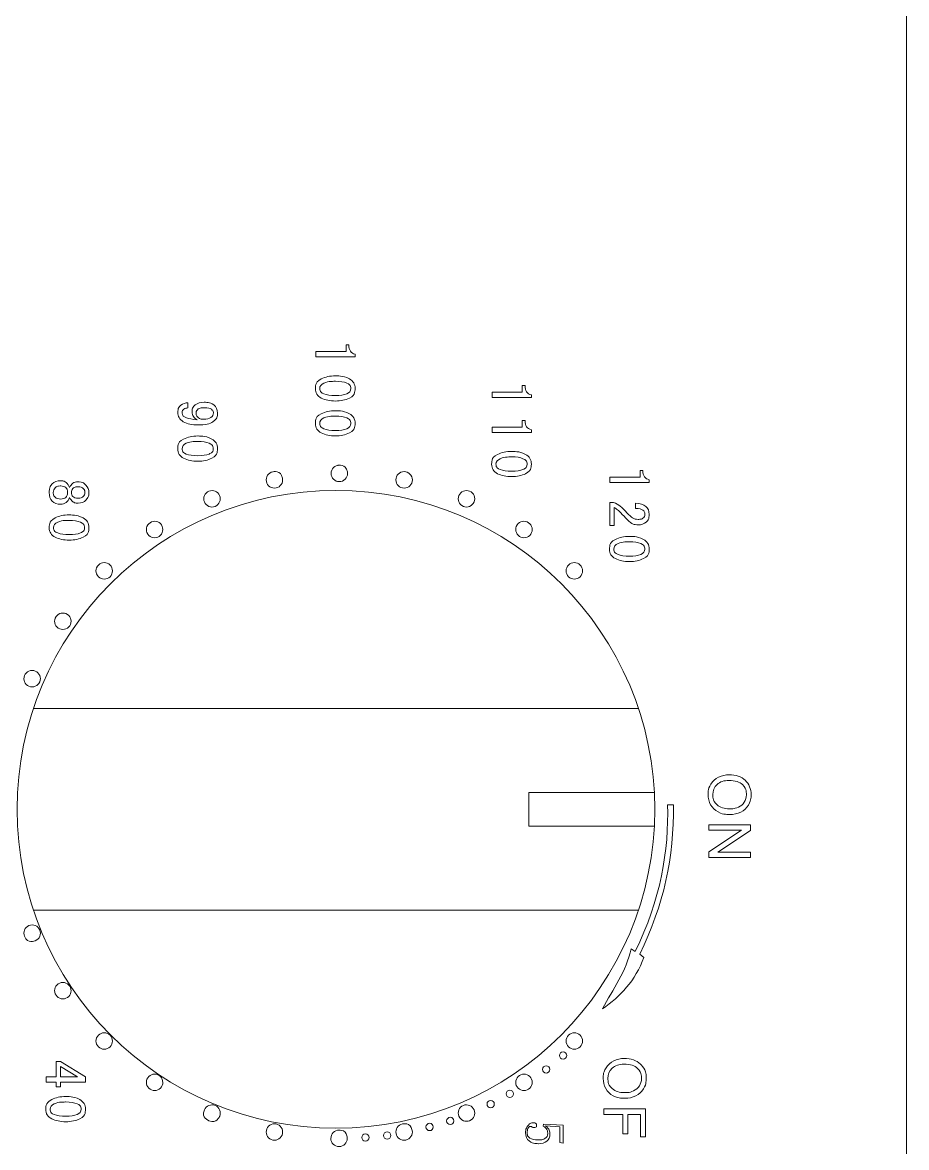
# Model space of a CAD drawing. Header units: millimetres. Extents: x 3104083 to 3173399, y -3165492 to -3044687.
# Drawn here: x 3124287.9 to 3124340.5, y -3155579.6 to -3155512.5 of the extents above; entities that cross this region are included whole.
import ezdxf

# ---------------------------------------------------------------- set-up
doc = ezdxf.new("R2010")
doc.units = ezdxf.units.MM
doc.header["$LTSCALE"] = 500
doc.header["$MEASUREMENT"] = 0
doc.layers.add('ZB_厨柜', color=7, linetype='CONTINUOUS')
doc.layers.add('电器', color=85, linetype='CONTINUOUS', lineweight=15)

# ---------------------------------------------------------------- blocks, each defined once
blk = doc.blocks.new('双灶具平面')
at = {"layer": '电器'}
for p, q in [((216860.644, -106326.366), (216400.644, -106326.366)), ((216549.644, -106341.392), (216549.644, -106348.866)), ((216551.644, -106341.392), (216551.644, -106348.866)), ((216544.644, -106342.338), (216544.644, -106378.394)), ((216556.644, -106342.338), (216556.644, -106378.394)), ((216549.644, -106348.866), (216551.644, -106348.866))]:
    blk.add_line(p, q, dxfattribs=at)
for centre, radius in [((216550.644, -106360.366), 19), ((216565.309, -106346.832), 0.218), ((216566.142, -106347.838), 0.218), ((216567.598, -106350.001), 0.218), ((216568.208, -106351.145), 0.218), ((216569.212, -106353.552), 0.218), ((216569.573, -106354.782), 0.218), ((216570.078, -106357.314), 0.218), ((216570.202, -106358.609), 0.218)]:
    blk.add_circle(centre, radius, dxfattribs=at)
for points, knots in [([(216548.916, -106335.973), (216549.137, -106335.741), (216549.423, -106335.624), (216549.773, -106335.624), (216549.773, -106335.624), (216550.001, -106335.624), (216550.208, -106335.679), (216550.391, -106335.788)], [0.0909091, 0.0909091, 0.0909091, 0.0909091, 0.1818182, 0.1818182, 0.1818182, 0.2272727, 0.2727273, 0.2727273, 0.2727273, 0.2727273]), ([(216550.216, -106336.031), (216550.085, -106335.948), (216549.938, -106335.907), (216549.774, -106335.907), (216549.774, -106335.907), (216549.542, -106335.907), (216549.342, -106335.986), (216549.174, -106336.146)], [0.6666667, 0.6666667, 0.6666667, 0.6666667, 0.7777778, 0.7777778, 0.7777778, 0.8333333, 0.8888889, 0.8888889, 0.8888889, 0.8888889]), ([(216550.379, -106337.649), (216550.538, -106337.475), (216550.618, -106337.229), (216550.618, -106336.909), (216550.618, -106336.909), (216550.618, -106336.708), (216550.584, -106336.532), (216550.515, -106336.381)], [0.3333333, 0.3333333, 0.3333333, 0.3333333, 0.4444444, 0.4444444, 0.4444444, 0.5, 0.5555556, 0.5555556, 0.5555556, 0.5555556]), ([(216550.812, -106336.246), (216550.908, -106336.441), (216550.956, -106336.663), (216550.956, -106336.911), (216550.956, -106336.911), (216550.956, -106337.163), (216550.906, -106337.388), (216550.804, -106337.586)], [0.3636364, 0.3636364, 0.3636364, 0.3636364, 0.4545455, 0.4545455, 0.4545455, 0.5, 0.5454545, 0.5454545, 0.5454545, 0.5454545]), ([(216549.164, -106337.651), (216549.325, -106337.823), (216549.527, -106337.909), (216549.769, -106337.909), (216549.769, -106337.909), (216550.016, -106337.909), (216550.219, -106337.823), (216550.379, -106337.649)], [0.1111111, 0.1111111, 0.1111111, 0.1111111, 0.2222222, 0.2222222, 0.2222222, 0.2777778, 0.3333333, 0.3333333, 0.3333333, 0.3333333]), ([(216550.373, -106338.037), (216550.186, -106338.139), (216549.986, -106338.19), (216549.771, -106338.19), (216549.771, -106338.19), (216549.537, -106338.19), (216549.329, -106338.134), (216549.145, -106338.021)], [0.6363636, 0.6363636, 0.6363636, 0.6363636, 0.7272727, 0.7272727, 0.7272727, 0.7727273, 0.8181818, 0.8181818, 0.8181818, 0.8181818]), ([(216532.593, -106341.906), (216532.706, -106341.767), (216532.866, -106341.697), (216533.073, -106341.697), (216533.073, -106341.697), (216533.272, -106341.697), (216533.425, -106341.757), (216533.533, -106341.879)], [0.57142857, 0.57142857, 0.57142857, 0.57142857, 0.61904762, 0.61904762, 0.61904762, 0.64285714, 0.66666667, 0.66666667, 0.66666667, 0.66666667]), ([(216534.563, -106342.042), (216534.685, -106341.812), (216534.877, -106341.697), (216535.139, -106341.697), (216535.139, -106341.697), (216535.4, -106341.697), (216535.59, -106341.812), (216535.707, -106342.042)], [0.625, 0.625, 0.625, 0.625, 0.75, 0.75, 0.75, 0.8125, 0.875, 0.875, 0.875, 0.875]), ([(216533.296, -106342.069), (216533.247, -106341.992), (216533.168, -106341.954), (216533.059, -106341.954), (216533.059, -106341.954), (216532.969, -106341.954), (216532.891, -106341.994), (216532.823, -106342.075)], [0.33333333, 0.33333333, 0.33333333, 0.33333333, 0.38095238, 0.38095238, 0.38095238, 0.4047619, 0.42857143, 0.42857143, 0.42857143, 0.42857143]), ([(216533.283, -106342.685), (216533.341, -106342.585), (216533.371, -106342.477), (216533.371, -106342.359), (216533.371, -106342.359), (216533.371, -106342.242), (216533.346, -106342.145), (216533.296, -106342.069)], [0.23809524, 0.23809524, 0.23809524, 0.23809524, 0.28571429, 0.28571429, 0.28571429, 0.30952381, 0.33333333, 0.33333333, 0.33333333, 0.33333333]), ([(216533.533, -106341.879), (216533.641, -106342.001), (216533.696, -106342.166), (216533.696, -106342.373), (216533.696, -106342.373), (216533.696, -106342.545), (216533.646, -106342.694), (216533.547, -106342.82)], [0.66666667, 0.66666667, 0.66666667, 0.66666667, 0.71428571, 0.71428571, 0.71428571, 0.73809524, 0.76190476, 0.76190476, 0.76190476, 0.76190476]), ([(216534.563, -106343.713), (216534.441, -106343.478), (216534.381, -106343.199), (216534.381, -106342.874), (216534.381, -106342.874), (216534.381, -106342.549), (216534.441, -106342.272), (216534.563, -106342.042)], [0.375, 0.375, 0.375, 0.375, 0.5, 0.5, 0.5, 0.5625, 0.625, 0.625, 0.625, 0.625]), ([(216534.814, -106342.197), (216534.741, -106342.359), (216534.706, -106342.585), (216534.706, -106342.874), (216534.706, -106342.874), (216534.706, -106343.162), (216534.741, -106343.391), (216534.814, -106343.557)], [0.375, 0.375, 0.375, 0.375, 0.5, 0.5, 0.5, 0.5625, 0.625, 0.625, 0.625, 0.625]), ([(216535.456, -106342.197), (216535.389, -106342.035), (216535.283, -106341.954), (216535.139, -106341.954), (216535.139, -106341.954), (216534.994, -106341.954), (216534.886, -106342.035), (216534.814, -106342.197)], [0.125, 0.125, 0.125, 0.125, 0.25, 0.25, 0.25, 0.3125, 0.375, 0.375, 0.375, 0.375]), ([(216565.493, -106343.191), (216565.493, -106342.779), (216565.603, -106342.457), (216565.824, -106342.224), (216565.824, -106342.224), (216566.045, -106341.992), (216566.33, -106341.875), (216566.68, -106341.875), (216566.68, -106341.875), (216566.909, -106341.875), (216567.116, -106341.93), (216567.299, -106342.039)], [0, 0, 0, 0, 0.0909091, 0.0909091, 0.0909091, 0.1363636, 0.1818182, 0.1818182, 0.1818182, 0.2272727, 0.2727273, 0.2727273, 0.2727273, 0.2727273]), ([(216567.124, -106342.281), (216566.993, -106342.199), (216566.845, -106342.157), (216566.682, -106342.157), (216566.682, -106342.157), (216566.449, -106342.157), (216566.25, -106342.237), (216566.082, -106342.397)], [0.6666667, 0.6666667, 0.6666667, 0.6666667, 0.7777778, 0.7777778, 0.7777778, 0.8333333, 0.8888889, 0.8888889, 0.8888889, 0.8888889]), ([(216567.287, -106343.899), (216567.446, -106343.726), (216567.526, -106343.479), (216567.526, -106343.16), (216567.526, -106343.16), (216567.526, -106342.958), (216567.491, -106342.782), (216567.423, -106342.632)], [0.3333333, 0.3333333, 0.3333333, 0.3333333, 0.4444444, 0.4444444, 0.4444444, 0.5, 0.5555556, 0.5555556, 0.5555556, 0.5555556]), ([(216567.719, -106342.497), (216567.816, -106342.692), (216567.864, -106342.914), (216567.864, -106343.162), (216567.864, -106343.162), (216567.864, -106343.413), (216567.813, -106343.638), (216567.712, -106343.836)], [0.3636364, 0.3636364, 0.3636364, 0.3636364, 0.4545455, 0.4545455, 0.4545455, 0.5, 0.5454545, 0.5454545, 0.5454545, 0.5454545]), ([(216535.707, -106343.713), (216535.59, -106343.948), (216535.4, -106344.065), (216535.139, -106344.065), (216535.139, -106344.065), (216534.877, -106344.065), (216534.685, -106343.948), (216534.563, -106343.713)], [0.125, 0.125, 0.125, 0.125, 0.25, 0.25, 0.25, 0.3125, 0.375, 0.375, 0.375, 0.375]), ([(216534.814, -106343.557), (216534.886, -106343.724), (216534.994, -106343.808), (216535.139, -106343.808), (216535.139, -106343.808), (216535.283, -106343.808), (216535.389, -106343.724), (216535.456, -106343.557)], [0.625, 0.625, 0.625, 0.625, 0.75, 0.75, 0.75, 0.8125, 0.875, 0.875, 0.875, 0.875]), ([(216567.281, -106344.287), (216567.094, -106344.39), (216566.894, -106344.44), (216566.679, -106344.44), (216566.679, -106344.44), (216566.445, -106344.44), (216566.236, -106344.384), (216566.053, -106344.271)], [0.6363636, 0.6363636, 0.6363636, 0.6363636, 0.7272727, 0.7272727, 0.7272727, 0.7727273, 0.8181818, 0.8181818, 0.8181818, 0.8181818]), ([(216566.072, -106343.902), (216566.233, -106344.074), (216566.434, -106344.16), (216566.677, -106344.16), (216566.677, -106344.16), (216566.924, -106344.16), (216567.127, -106344.073), (216567.287, -106343.899)], [0.1111111, 0.1111111, 0.1111111, 0.1111111, 0.2222222, 0.2222222, 0.2222222, 0.2777778, 0.3333333, 0.3333333, 0.3333333, 0.3333333]), ([(216570.251, -106347.907), (216570.186, -106347.8), (216570.09, -106347.746), (216569.961, -106347.746), (216569.961, -106347.746), (216569.866, -106347.746), (216569.784, -106347.763), (216569.716, -106347.798)], [0.60714286, 0.60714286, 0.60714286, 0.60714286, 0.64285714, 0.64285714, 0.64285714, 0.66071429, 0.67857143, 0.67857143, 0.67857143, 0.67857143]), ([(216570.412, -106347.804), (216570.515, -106347.929), (216570.567, -106348.095), (216570.567, -106348.301), (216570.567, -106348.301), (216570.567, -106348.533), (216570.513, -106348.718), (216570.405, -106348.856)], [0.03571429, 0.03571429, 0.03571429, 0.03571429, 0.07142857, 0.07142857, 0.07142857, 0.08928571, 0.10714286, 0.10714286, 0.10714286, 0.10714286]), ([(216570.405, -106348.856), (216570.298, -106348.993), (216570.132, -106349.062), (216569.909, -106349.062), (216569.909, -106349.062), (216569.754, -106349.062), (216569.617, -106349.017), (216569.496, -106348.927), (216569.496, -106348.927), (216569.375, -106348.837), (216569.316, -106348.727), (216569.316, -106348.598), (216569.316, -106348.598), (216569.316, -106348.546), (216569.33, -106348.501), (216569.361, -106348.462)], [0.1071429, 0.1071429, 0.1071429, 0.1071429, 0.1428571, 0.1428571, 0.1428571, 0.1607143, 0.1785714, 0.1785714, 0.1785714, 0.1964286, 0.2142857, 0.2142857, 0.2142857, 0.2321429, 0.25, 0.25, 0.25, 0.25]), ([(216569.361, -106348.462), (216569.391, -106348.424), (216569.432, -106348.405), (216569.483, -106348.405), (216569.483, -106348.405), (216569.534, -106348.405), (216569.569, -106348.421), (216569.586, -106348.456)], [0.25, 0.25, 0.25, 0.25, 0.28571429, 0.28571429, 0.28571429, 0.30357143, 0.32142857, 0.32142857, 0.32142857, 0.32142857]), ([(216569.586, -106348.456), (216569.603, -106348.49), (216569.612, -106348.52), (216569.612, -106348.546), (216569.612, -106348.546), (216569.612, -106348.598), (216569.6, -106348.639), (216569.574, -106348.669)], [0.32142857, 0.32142857, 0.32142857, 0.32142857, 0.35714286, 0.35714286, 0.35714286, 0.375, 0.39285714, 0.39285714, 0.39285714, 0.39285714]), ([(216570.238, -106348.804), (216570.311, -106348.692), (216570.347, -106348.533), (216570.347, -106348.327), (216570.347, -106348.327), (216570.347, -106348.155), (216570.315, -106348.015), (216570.251, -106347.907)], [0.53571429, 0.53571429, 0.53571429, 0.53571429, 0.57142857, 0.57142857, 0.57142857, 0.58928571, 0.60714286, 0.60714286, 0.60714286, 0.60714286]), ([(216529.502, -106350.734), (216529.381, -106350.499), (216529.32, -106350.22), (216529.32, -106349.895), (216529.32, -106349.895), (216529.32, -106349.57), (216529.381, -106349.293), (216529.502, -106349.063)], [0.375, 0.375, 0.375, 0.375, 0.5, 0.5, 0.5, 0.5625, 0.625, 0.625, 0.625, 0.625]), ([(216529.502, -106349.063), (216529.624, -106348.832), (216529.817, -106348.718), (216530.078, -106348.718), (216530.078, -106348.718), (216530.34, -106348.718), (216530.529, -106348.832), (216530.646, -106349.063)], [0.625, 0.625, 0.625, 0.625, 0.75, 0.75, 0.75, 0.8125, 0.875, 0.875, 0.875, 0.875]), ([(216530.497, -106349.895), (216530.497, -106349.606), (216530.463, -106349.38), (216530.396, -106349.218), (216530.396, -106349.218), (216530.328, -106349.056), (216530.222, -106348.975), (216530.078, -106348.975), (216530.078, -106348.975), (216529.934, -106348.975), (216529.825, -106349.056), (216529.753, -106349.218)], [0, 0, 0, 0, 0.125, 0.125, 0.125, 0.1875, 0.25, 0.25, 0.25, 0.3125, 0.375, 0.375, 0.375, 0.375]), ([(216569.574, -106348.669), (216569.548, -106348.699), (216569.534, -106348.731), (216569.534, -106348.766), (216569.534, -106348.766), (216569.534, -106348.834), (216569.576, -106348.886), (216569.657, -106348.92)], [0.39285714, 0.39285714, 0.39285714, 0.39285714, 0.42857143, 0.42857143, 0.42857143, 0.44642857, 0.46428571, 0.46428571, 0.46428571, 0.46428571]), ([(216569.657, -106348.92), (216569.739, -106348.955), (216569.828, -106348.972), (216569.922, -106348.972), (216569.922, -106348.972), (216570.06, -106348.972), (216570.165, -106348.916), (216570.238, -106348.804)], [0.46428571, 0.46428571, 0.46428571, 0.46428571, 0.5, 0.5, 0.5, 0.51785714, 0.53571429, 0.53571429, 0.53571429, 0.53571429]), ([(216529.753, -106349.218), (216529.681, -106349.38), (216529.645, -106349.606), (216529.645, -106349.895), (216529.645, -106349.895), (216529.645, -106350.183), (216529.681, -106350.411), (216529.753, -106350.578)], [0.375, 0.375, 0.375, 0.375, 0.5, 0.5, 0.5, 0.5625, 0.625, 0.625, 0.625, 0.625]), ([(216530.646, -106350.734), (216530.529, -106350.968), (216530.34, -106351.086), (216530.078, -106351.086), (216530.078, -106351.086), (216529.817, -106351.086), (216529.624, -106350.968), (216529.502, -106350.734)], [0.125, 0.125, 0.125, 0.125, 0.25, 0.25, 0.25, 0.3125, 0.375, 0.375, 0.375, 0.375]), ([(216529.753, -106350.578), (216529.825, -106350.745), (216529.934, -106350.829), (216530.078, -106350.829), (216530.078, -106350.829), (216530.222, -106350.829), (216530.328, -106350.745), (216530.396, -106350.578)], [0.625, 0.625, 0.625, 0.625, 0.75, 0.75, 0.75, 0.8125, 0.875, 0.875, 0.875, 0.875]), ([(216569.968, -106356.783), (216569.703, -106356.835), (216569.444, -106356.662), (216569.391, -106356.397), (216569.391, -106356.397), (216569.338, -106356.132), (216569.511, -106355.873), (216569.776, -106355.821)], [0.5, 0.5, 0.5, 0.5, 0.75, 0.75, 0.75, 0.875, 1, 1, 1, 1]), ([(216524.998, -106359.566), (216525.12, -106359.336), (216525.312, -106359.221), (216525.574, -106359.221), (216525.574, -106359.221), (216525.835, -106359.221), (216526.025, -106359.336), (216526.142, -106359.566)], [0.625, 0.625, 0.625, 0.625, 0.75, 0.75, 0.75, 0.8125, 0.875, 0.875, 0.875, 0.875]), ([(216527.076, -106359.566), (216527.198, -106359.336), (216527.39, -106359.221), (216527.652, -106359.221), (216527.652, -106359.221), (216527.913, -106359.221), (216528.103, -106359.336), (216528.22, -106359.566)], [0.625, 0.625, 0.625, 0.625, 0.75, 0.75, 0.75, 0.8125, 0.875, 0.875, 0.875, 0.875]), ([(216524.998, -106361.238), (216524.876, -106361.003), (216524.816, -106360.723), (216524.816, -106360.398), (216524.816, -106360.398), (216524.816, -106360.074), (216524.876, -106359.796), (216524.998, -106359.566)], [0.375, 0.375, 0.375, 0.375, 0.5, 0.5, 0.5, 0.5625, 0.625, 0.625, 0.625, 0.625]), ([(216525.249, -106359.722), (216525.177, -106359.884), (216525.141, -106360.11), (216525.141, -106360.398), (216525.141, -106360.398), (216525.141, -106360.687), (216525.177, -106360.915), (216525.249, -106361.082)], [0.375, 0.375, 0.375, 0.375, 0.5, 0.5, 0.5, 0.5625, 0.625, 0.625, 0.625, 0.625]), ([(216525.891, -106359.722), (216525.824, -106359.56), (216525.718, -106359.478), (216525.574, -106359.478), (216525.574, -106359.478), (216525.43, -106359.478), (216525.321, -106359.56), (216525.249, -106359.722)], [0.125, 0.125, 0.125, 0.125, 0.25, 0.25, 0.25, 0.3125, 0.375, 0.375, 0.375, 0.375]), ([(216527.076, -106361.238), (216526.955, -106361.003), (216526.894, -106360.723), (216526.894, -106360.398), (216526.894, -106360.398), (216526.894, -106360.074), (216526.955, -106359.796), (216527.076, -106359.566)], [0.375, 0.375, 0.375, 0.375, 0.5, 0.5, 0.5, 0.5625, 0.625, 0.625, 0.625, 0.625]), ([(216527.327, -106359.722), (216527.255, -106359.884), (216527.219, -106360.11), (216527.219, -106360.398), (216527.219, -106360.398), (216527.219, -106360.687), (216527.255, -106360.915), (216527.327, -106361.082)], [0.375, 0.375, 0.375, 0.375, 0.5, 0.5, 0.5, 0.5625, 0.625, 0.625, 0.625, 0.625]), ([(216527.969, -106359.722), (216527.902, -106359.56), (216527.796, -106359.478), (216527.652, -106359.478), (216527.652, -106359.478), (216527.508, -106359.478), (216527.399, -106359.56), (216527.327, -106359.722)], [0.125, 0.125, 0.125, 0.125, 0.25, 0.25, 0.25, 0.3125, 0.375, 0.375, 0.375, 0.375]), ([(216530.727, -106360.646), (216530.462, -106360.698), (216530.203, -106360.525), (216530.15, -106360.26), (216530.15, -106360.26), (216530.097, -106359.995), (216530.271, -106359.736), (216530.535, -106359.683)], [0.5, 0.5, 0.5, 0.5, 0.75, 0.75, 0.75, 0.875, 1, 1, 1, 1]), ([(216570.349, -106360.659), (216570.083, -106360.711), (216569.825, -106360.538), (216569.772, -106360.273), (216569.772, -106360.273), (216569.719, -106360.008), (216569.892, -106359.749), (216570.157, -106359.696)], [0.5, 0.5, 0.5, 0.5, 0.75, 0.75, 0.75, 0.875, 1, 1, 1, 1]), ([(216526.142, -106361.238), (216526.025, -106361.472), (216525.835, -106361.589), (216525.574, -106361.589), (216525.574, -106361.589), (216525.312, -106361.589), (216525.12, -106361.472), (216524.998, -106361.238)], [0.125, 0.125, 0.125, 0.125, 0.25, 0.25, 0.25, 0.3125, 0.375, 0.375, 0.375, 0.375]), ([(216525.249, -106361.082), (216525.321, -106361.249), (216525.43, -106361.332), (216525.574, -106361.332), (216525.574, -106361.332), (216525.718, -106361.332), (216525.824, -106361.249), (216525.891, -106361.082)], [0.625, 0.625, 0.625, 0.625, 0.75, 0.75, 0.75, 0.8125, 0.875, 0.875, 0.875, 0.875]), ([(216528.22, -106361.238), (216528.103, -106361.472), (216527.913, -106361.589), (216527.652, -106361.589), (216527.652, -106361.589), (216527.39, -106361.589), (216527.198, -106361.472), (216527.076, -106361.238)], [0.125, 0.125, 0.125, 0.125, 0.25, 0.25, 0.25, 0.3125, 0.375, 0.375, 0.375, 0.375]), ([(216527.327, -106361.082), (216527.399, -106361.249), (216527.508, -106361.332), (216527.652, -106361.332), (216527.652, -106361.332), (216527.796, -106361.332), (216527.902, -106361.249), (216527.969, -106361.082)], [0.625, 0.625, 0.625, 0.625, 0.75, 0.75, 0.75, 0.8125, 0.875, 0.875, 0.875, 0.875]), ([(216531.111, -106364.512), (216530.846, -106364.565), (216530.587, -106364.392), (216530.534, -106364.126), (216530.534, -106364.126), (216530.481, -106363.861), (216530.654, -106363.602), (216530.919, -106363.55)], [0.5, 0.5, 0.5, 0.5, 0.75, 0.75, 0.75, 0.875, 1, 1, 1, 1]), ([(216568.291, -106367.559), (216568.395, -106367.309), (216568.683, -106367.19), (216568.932, -106367.293), (216568.932, -106367.293), (216569.182, -106367.397), (216569.301, -106367.685), (216569.198, -106367.934), (216569.198, -106367.934), (216569.094, -106368.184), (216568.807, -106368.303), (216568.557, -106368.2)], [0.25, 0.25, 0.25, 0.25, 0.5, 0.5, 0.5, 0.625, 0.75, 0.75, 0.75, 0.875, 1, 1, 1, 1]), ([(216526.552, -106368.748), (216526.444, -106368.622), (216526.39, -106368.442), (216526.39, -106368.207), (216526.39, -106368.207), (216526.39, -106367.972), (216526.444, -106367.783), (216526.552, -106367.639)], [0.7058824, 0.7058824, 0.7058824, 0.7058824, 0.7647059, 0.7647059, 0.7647059, 0.7941176, 0.8235294, 0.8235294, 0.8235294, 0.8235294]), ([(216526.552, -106367.639), (216526.661, -106367.494), (216526.823, -106367.422), (216527.039, -106367.422), (216527.039, -106367.422), (216527.256, -106367.422), (216527.427, -106367.512), (216527.553, -106367.693)], [0.8235294, 0.8235294, 0.8235294, 0.8235294, 0.8823529, 0.8823529, 0.8823529, 0.9117647, 0.9411765, 0.9411765, 0.9411765, 0.9411765]), ([(216526.81, -106367.781), (216526.747, -106367.858), (216526.715, -106368), (216526.715, -106368.207), (216526.715, -106368.207), (216526.715, -106368.36), (216526.74, -106368.48), (216526.789, -106368.565)], [0.375, 0.375, 0.375, 0.375, 0.5, 0.5, 0.5, 0.5625, 0.625, 0.625, 0.625, 0.625]), ([(216527.303, -106367.815), (216527.235, -106367.715), (216527.143, -106367.666), (216527.026, -106367.666), (216527.026, -106367.666), (216526.945, -106367.666), (216526.873, -106367.704), (216526.81, -106367.781)], [0.125, 0.125, 0.125, 0.125, 0.25, 0.25, 0.25, 0.3125, 0.375, 0.375, 0.375, 0.375]), ([(216528.583, -106369.439), (216528.461, -106369.204), (216528.4, -106368.924), (216528.4, -106368.599), (216528.4, -106368.599), (216528.4, -106368.275), (216528.461, -106367.997), (216528.583, -106367.767)], [0.375, 0.375, 0.375, 0.375, 0.5, 0.5, 0.5, 0.5625, 0.625, 0.625, 0.625, 0.625]), ([(216528.583, -106367.767), (216528.704, -106367.537), (216528.897, -106367.422), (216529.158, -106367.422), (216529.158, -106367.422), (216529.419, -106367.422), (216529.609, -106367.537), (216529.726, -106367.767)], [0.625, 0.625, 0.625, 0.625, 0.75, 0.75, 0.75, 0.8125, 0.875, 0.875, 0.875, 0.875]), ([(216528.833, -106367.923), (216528.761, -106368.085), (216528.725, -106368.311), (216528.725, -106368.599), (216528.725, -106368.599), (216528.725, -106368.888), (216528.761, -106369.116), (216528.833, -106369.283)], [0.375, 0.375, 0.375, 0.375, 0.5, 0.5, 0.5, 0.5625, 0.625, 0.625, 0.625, 0.625]), ([(216529.577, -106368.599), (216529.577, -106368.311), (216529.543, -106368.085), (216529.476, -106367.923), (216529.476, -106367.923), (216529.408, -106367.761), (216529.302, -106367.679), (216529.158, -106367.679), (216529.158, -106367.679), (216529.014, -106367.679), (216528.905, -106367.761), (216528.833, -106367.923)], [0, 0, 0, 0, 0.125, 0.125, 0.125, 0.1875, 0.25, 0.25, 0.25, 0.3125, 0.375, 0.375, 0.375, 0.375]), ([(216526.789, -106368.565), (216526.839, -106368.651), (216526.918, -106368.694), (216527.026, -106368.694), (216527.026, -106368.694), (216527.143, -106368.694), (216527.235, -106368.654), (216527.303, -106368.572), (216527.303, -106368.572), (216527.37, -106368.491), (216527.404, -106368.387), (216527.404, -106368.261)], [0.625, 0.625, 0.625, 0.625, 0.75, 0.75, 0.75, 0.8125, 0.875, 0.875, 0.875, 0.9375, 1, 1, 1, 1]), ([(216527.242, -106368.856), (216527.161, -106368.911), (216527.071, -106368.938), (216526.972, -106368.938), (216526.972, -106368.938), (216526.8, -106368.938), (216526.661, -106368.875), (216526.552, -106368.748)], [0.5882353, 0.5882353, 0.5882353, 0.5882353, 0.6470588, 0.6470588, 0.6470588, 0.6764706, 0.7058824, 0.7058824, 0.7058824, 0.7058824]), ([(216528.833, -106369.283), (216528.905, -106369.45), (216529.014, -106369.533), (216529.158, -106369.533), (216529.158, -106369.533), (216529.302, -106369.533), (216529.408, -106369.45), (216529.476, -106369.283)], [0.625, 0.625, 0.625, 0.625, 0.75, 0.75, 0.75, 0.8125, 0.875, 0.875, 0.875, 0.875]), ([(216527.547, -106369.459), (216527.416, -106369.68), (216527.228, -106369.79), (216526.985, -106369.79), (216526.985, -106369.79), (216526.814, -106369.79), (216526.676, -106369.727), (216526.573, -106369.601)], [0.0588235, 0.0588235, 0.0588235, 0.0588235, 0.1176471, 0.1176471, 0.1176471, 0.1470588, 0.1764706, 0.1764706, 0.1764706, 0.1764706]), ([(216526.803, -106369.425), (216526.852, -106369.497), (216526.918, -106369.533), (216526.999, -106369.533), (216526.999, -106369.533), (216527.134, -106369.533), (216527.235, -106369.457), (216527.303, -106369.303)], [0.3529412, 0.3529412, 0.3529412, 0.3529412, 0.4117647, 0.4117647, 0.4117647, 0.4411765, 0.4705882, 0.4705882, 0.4705882, 0.4705882]), ([(216529.726, -106369.439), (216529.609, -106369.673), (216529.419, -106369.79), (216529.158, -106369.79), (216529.158, -106369.79), (216528.897, -106369.79), (216528.704, -106369.673), (216528.583, -106369.439)], [0.125, 0.125, 0.125, 0.125, 0.25, 0.25, 0.25, 0.3125, 0.375, 0.375, 0.375, 0.375]), ([(216531.22, -106376.043), (216531.161, -106375.962), (216531.132, -106375.859), (216531.132, -106375.732), (216531.132, -106375.732), (216531.132, -106375.533), (216531.195, -106375.376), (216531.321, -106375.259)], [0.4375, 0.4375, 0.4375, 0.4375, 0.5, 0.5, 0.5, 0.53125, 0.5625, 0.5625, 0.5625, 0.5625]), ([(216531.321, -106375.259), (216531.448, -106375.142), (216531.597, -106375.083), (216531.768, -106375.083), (216531.768, -106375.083), (216531.939, -106375.083), (216532.088, -106375.142), (216532.215, -106375.259)], [0.5625, 0.5625, 0.5625, 0.5625, 0.625, 0.625, 0.625, 0.65625, 0.6875, 0.6875, 0.6875, 0.6875]), ([(216532.215, -106375.259), (216532.341, -106375.376), (216532.404, -106375.533), (216532.404, -106375.732), (216532.404, -106375.732), (216532.404, -106375.859), (216532.375, -106375.962), (216532.316, -106376.043)], [0.6875, 0.6875, 0.6875, 0.6875, 0.75, 0.75, 0.75, 0.78125, 0.8125, 0.8125, 0.8125, 0.8125]), ([(216533.284, -106375.428), (216533.406, -106375.197), (216533.598, -106375.083), (216533.86, -106375.083), (216533.86, -106375.083), (216534.121, -106375.083), (216534.311, -106375.197), (216534.428, -106375.428)], [0.625, 0.625, 0.625, 0.625, 0.75, 0.75, 0.75, 0.8125, 0.875, 0.875, 0.875, 0.875]), ([(216567.941, -106375.631), (216568.062, -106375.401), (216568.255, -106375.286), (216568.516, -106375.286), (216568.516, -106375.286), (216568.777, -106375.286), (216568.967, -106375.401), (216569.084, -106375.631)], [0.625, 0.625, 0.625, 0.625, 0.75, 0.75, 0.75, 0.8125, 0.875, 0.875, 0.875, 0.875]), ([(216531.524, -106375.421), (216531.462, -106375.484), (216531.43, -106375.588), (216531.43, -106375.732), (216531.43, -106375.732), (216531.43, -106375.876), (216531.464, -106375.978), (216531.531, -106376.037)], [0.375, 0.375, 0.375, 0.375, 0.5, 0.5, 0.5, 0.5625, 0.625, 0.625, 0.625, 0.625]), ([(216532.012, -106375.421), (216531.949, -106375.358), (216531.867, -106375.326), (216531.768, -106375.326), (216531.768, -106375.326), (216531.669, -106375.326), (216531.587, -106375.358), (216531.524, -106375.421)], [0.125, 0.125, 0.125, 0.125, 0.25, 0.25, 0.25, 0.3125, 0.375, 0.375, 0.375, 0.375]), ([(216533.284, -106377.099), (216533.163, -106376.864), (216533.102, -106376.585), (216533.102, -106376.26), (216533.102, -106376.26), (216533.102, -106375.935), (216533.163, -106375.658), (216533.284, -106375.428)], [0.375, 0.375, 0.375, 0.375, 0.5, 0.5, 0.5, 0.5625, 0.625, 0.625, 0.625, 0.625]), ([(216533.535, -106375.583), (216533.463, -106375.745), (216533.427, -106375.971), (216533.427, -106376.26), (216533.427, -106376.26), (216533.427, -106376.548), (216533.463, -106376.776), (216533.535, -106376.943)], [0.375, 0.375, 0.375, 0.375, 0.5, 0.5, 0.5, 0.5625, 0.625, 0.625, 0.625, 0.625]), ([(216534.279, -106376.26), (216534.279, -106375.971), (216534.245, -106375.745), (216534.177, -106375.583), (216534.177, -106375.583), (216534.11, -106375.421), (216534.004, -106375.34), (216533.86, -106375.34), (216533.86, -106375.34), (216533.716, -106375.34), (216533.607, -106375.421), (216533.535, -106375.583)], [0, 0, 0, 0, 0.125, 0.125, 0.125, 0.1875, 0.25, 0.25, 0.25, 0.3125, 0.375, 0.375, 0.375, 0.375]), ([(216567.941, -106377.302), (216567.819, -106377.067), (216567.758, -106376.788), (216567.758, -106376.463), (216567.758, -106376.463), (216567.758, -106376.139), (216567.819, -106375.861), (216567.941, -106375.631)], [0.375, 0.375, 0.375, 0.375, 0.5, 0.5, 0.5, 0.5625, 0.625, 0.625, 0.625, 0.625]), ([(216568.191, -106375.786), (216568.119, -106375.949), (216568.083, -106376.174), (216568.083, -106376.463), (216568.083, -106376.463), (216568.083, -106376.752), (216568.119, -106376.98), (216568.191, -106377.146)], [0.375, 0.375, 0.375, 0.375, 0.5, 0.5, 0.5, 0.5625, 0.625, 0.625, 0.625, 0.625]), ([(216568.834, -106375.786), (216568.766, -106375.624), (216568.66, -106375.543), (216568.516, -106375.543), (216568.516, -106375.543), (216568.372, -106375.543), (216568.263, -106375.624), (216568.191, -106375.786)], [0.125, 0.125, 0.125, 0.125, 0.25, 0.25, 0.25, 0.3125, 0.375, 0.375, 0.375, 0.375]), ([(216531.254, -106377.274), (216531.127, -106377.157), (216531.064, -106376.986), (216531.064, -106376.76), (216531.064, -106376.76), (216531.064, -106376.643), (216531.101, -106376.537), (216531.173, -106376.443)], [0.1875, 0.1875, 0.1875, 0.1875, 0.25, 0.25, 0.25, 0.28125, 0.3125, 0.3125, 0.3125, 0.3125]), ([(216531.477, -106376.463), (216531.41, -106376.535), (216531.375, -106376.634), (216531.375, -106376.76), (216531.375, -106376.76), (216531.375, -106376.904), (216531.412, -106377.015), (216531.484, -106377.092)], [0.375, 0.375, 0.375, 0.375, 0.5, 0.5, 0.5, 0.5625, 0.625, 0.625, 0.625, 0.625]), ([(216532.059, -106376.463), (216531.991, -106376.391), (216531.894, -106376.354), (216531.768, -106376.354), (216531.768, -106376.354), (216531.642, -106376.354), (216531.545, -106376.391), (216531.477, -106376.463)], [0.125, 0.125, 0.125, 0.125, 0.25, 0.25, 0.25, 0.3125, 0.375, 0.375, 0.375, 0.375]), ([(216531.531, -106376.037), (216531.599, -106376.095), (216531.678, -106376.125), (216531.768, -106376.125), (216531.768, -106376.125), (216531.858, -106376.125), (216531.937, -106376.095), (216532.004, -106376.037)], [0.625, 0.625, 0.625, 0.625, 0.75, 0.75, 0.75, 0.8125, 0.875, 0.875, 0.875, 0.875]), ([(216532.282, -106377.274), (216532.156, -106377.392), (216531.984, -106377.451), (216531.768, -106377.451), (216531.768, -106377.451), (216531.552, -106377.451), (216531.38, -106377.392), (216531.254, -106377.274)], [0.0625, 0.0625, 0.0625, 0.0625, 0.125, 0.125, 0.125, 0.15625, 0.1875, 0.1875, 0.1875, 0.1875]), ([(216531.484, -106377.092), (216531.556, -106377.169), (216531.651, -106377.207), (216531.768, -106377.207), (216531.768, -106377.207), (216531.885, -106377.207), (216531.98, -106377.169), (216532.052, -106377.092)], [0.625, 0.625, 0.625, 0.625, 0.75, 0.75, 0.75, 0.8125, 0.875, 0.875, 0.875, 0.875]), ([(216534.428, -106377.099), (216534.311, -106377.333), (216534.121, -106377.451), (216533.86, -106377.451), (216533.86, -106377.451), (216533.598, -106377.451), (216533.406, -106377.333), (216533.284, -106377.099)], [0.125, 0.125, 0.125, 0.125, 0.25, 0.25, 0.25, 0.3125, 0.375, 0.375, 0.375, 0.375]), ([(216533.535, -106376.943), (216533.607, -106377.11), (216533.716, -106377.194), (216533.86, -106377.194), (216533.86, -106377.194), (216534.004, -106377.194), (216534.11, -106377.11), (216534.177, -106376.943)], [0.625, 0.625, 0.625, 0.625, 0.75, 0.75, 0.75, 0.8125, 0.875, 0.875, 0.875, 0.875]), ([(216569.084, -106377.302), (216568.967, -106377.537), (216568.777, -106377.654), (216568.516, -106377.654), (216568.516, -106377.654), (216568.255, -106377.654), (216568.062, -106377.537), (216567.941, -106377.302)], [0.125, 0.125, 0.125, 0.125, 0.25, 0.25, 0.25, 0.3125, 0.375, 0.375, 0.375, 0.375]), ([(216568.191, -106377.146), (216568.263, -106377.313), (216568.372, -106377.397), (216568.516, -106377.397), (216568.516, -106377.397), (216568.66, -106377.397), (216568.766, -106377.313), (216568.834, -106377.146)], [0.625, 0.625, 0.625, 0.625, 0.75, 0.75, 0.75, 0.8125, 0.875, 0.875, 0.875, 0.875]), ([(216557.836, -106378.014), (216558.086, -106377.911), (216558.374, -106378.03), (216558.477, -106378.279), (216558.477, -106378.279), (216558.581, -106378.529), (216558.461, -106378.817), (216558.212, -106378.921)], [0.25, 0.25, 0.25, 0.25, 0.5, 0.5, 0.5, 0.625, 0.75, 0.75, 0.75, 0.75])]:
    blk.add_open_spline(points, degree=3, knots=knots, dxfattribs=at)
for points in [[(216551.568, -106338.147), (216551.568, -106338.147), (216551.568, -106335.668), (216551.568, -106335.668)], [(216551.568, -106335.668), (216551.568, -106335.668), (216551.905, -106335.668), (216551.905, -106335.668)], [(216551.905, -106335.668), (216551.905, -106335.668), (216553.207, -106337.615), (216553.207, -106337.615)], [(216553.207, -106337.615), (216553.207, -106337.615), (216553.207, -106335.668), (216553.207, -106335.668)], [(216553.207, -106335.668), (216553.207, -106335.668), (216553.522, -106335.668), (216553.522, -106335.668)], [(216553.522, -106335.668), (216553.522, -106335.668), (216553.522, -106338.147), (216553.522, -106338.147)], [(216548.585, -106336.94), (216548.585, -106336.528), (216548.695, -106336.206), (216548.916, -106335.973)], [(216549.174, -106336.146), (216549.007, -106336.305), (216548.923, -106336.572), (216548.923, -106336.945)], [(216550.515, -106336.381), (216550.447, -106336.23), (216550.347, -106336.114), (216550.216, -106336.031)], [(216550.391, -106335.788), (216550.575, -106335.898), (216550.715, -106336.05), (216550.812, -106336.246)], [(216553.185, -106338.147), (216553.185, -106338.147), (216551.883, -106336.199), (216551.883, -106336.199)], [(216551.883, -106336.199), (216551.883, -106336.199), (216551.883, -106338.147), (216551.883, -106338.147)], [(216548.727, -106337.559), (216548.632, -106337.364), (216548.585, -106337.157), (216548.585, -106336.94)], [(216548.923, -106336.945), (216548.923, -106337.244), (216549.003, -106337.479), (216549.164, -106337.651)], [(216549.145, -106338.021), (216548.961, -106337.908), (216548.822, -106337.754), (216548.727, -106337.559)], [(216550.804, -106337.586), (216550.703, -106337.784), (216550.559, -106337.935), (216550.373, -106338.037)], [(216551.883, -106338.147), (216551.883, -106338.147), (216551.568, -106338.147), (216551.568, -106338.147)], [(216553.522, -106338.147), (216553.522, -106338.147), (216553.185, -106338.147), (216553.185, -106338.147)], [(216559.282, -106342.256), (216556.292, -106340.829), (216553.522, -106340.212), (216550.371, -106340.253)], [(216550.371, -106340.253), (216550.371, -106340.253), (216550.371, -106340.602), (216550.371, -106340.602)], [(216550.371, -106340.602), (216553.065, -106340.514), (216556.05, -106341.031), (216559.118, -106342.525)], [(216530.833, -106341.981), (216530.923, -106341.918), (216530.982, -106341.823), (216531.009, -106341.697)], [(216531.009, -106341.697), (216531.009, -106341.697), (216531.171, -106341.697), (216531.171, -106341.697)], [(216531.171, -106341.697), (216531.171, -106341.697), (216531.171, -106344.038), (216531.171, -106344.038)], [(216530.454, -106342.075), (216530.616, -106342.075), (216530.743, -106342.044), (216530.833, -106341.981)], [(216530.454, -106342.238), (216530.454, -106342.238), (216530.454, -106342.075), (216530.454, -106342.075)], [(216530.86, -106342.238), (216530.86, -106342.238), (216530.454, -106342.238), (216530.454, -106342.238)], [(216530.86, -106344.038), (216530.86, -106344.038), (216530.86, -106342.238), (216530.86, -106342.238)], [(216532.411, -106342.508), (216532.42, -106342.247), (216532.481, -106342.046), (216532.593, -106341.906)], [(216532.823, -106342.075), (216532.756, -106342.157), (216532.722, -106342.301), (216532.722, -106342.508)], [(216535.558, -106342.874), (216535.558, -106342.585), (216535.524, -106342.359), (216535.456, -106342.197)], [(216535.707, -106342.042), (216535.824, -106342.272), (216535.883, -106342.549), (216535.883, -106342.874)], [(216559.465, -106342.01), (216559.465, -106342.01), (216559.282, -106342.256), (216559.282, -106342.256)], [(216562.523, -106344.479), (216561.803, -106343.409), (216560.863, -106342.537), (216559.465, -106342.01)], [(216566.082, -106342.397), (216565.915, -106342.556), (216565.831, -106342.823), (216565.831, -106343.196)], [(216567.423, -106342.632), (216567.355, -106342.481), (216567.255, -106342.364), (216567.124, -106342.281)], [(216567.299, -106342.039), (216567.483, -106342.148), (216567.623, -106342.301), (216567.719, -106342.497)], [(216568.496, -106344.398), (216568.496, -106344.398), (216568.496, -106341.919), (216568.496, -106341.919)], [(216568.496, -106341.919), (216568.496, -106341.919), (216570.169, -106341.919), (216570.169, -106341.919)], [(216570.169, -106342.211), (216570.169, -106342.211), (216568.824, -106342.211), (216568.824, -106342.211)], [(216568.824, -106342.211), (216568.824, -106342.211), (216568.824, -106342.979), (216568.824, -106342.979)], [(216570.169, -106341.919), (216570.169, -106341.919), (216570.169, -106342.211), (216570.169, -106342.211)], [(216532.722, -106342.508), (216532.722, -106342.508), (216532.411, -106342.508), (216532.411, -106342.508)], [(216532.58, -106343.422), (216532.674, -106343.3), (216532.812, -106343.162), (216532.992, -106343.009)], [(216532.992, -106343.009), (216533.128, -106342.892), (216533.224, -106342.784), (216533.283, -106342.685)], [(216533.547, -106342.82), (216533.447, -106342.946), (216533.326, -106343.072), (216533.182, -106343.199)], [(216535.456, -106343.557), (216535.524, -106343.391), (216535.558, -106343.162), (216535.558, -106342.874)], [(216535.883, -106342.874), (216535.883, -106343.199), (216535.824, -106343.478), (216535.707, -106343.713)], [(216559.118, -106342.525), (216559.118, -106342.525), (216558.955, -106342.769), (216558.955, -106342.769)], [(216558.955, -106342.769), (216560.293, -106343.065), (216561.371, -106343.856), (216562.523, -106344.479)], [(216568.824, -106342.979), (216568.824, -106342.979), (216569.987, -106342.979), (216569.987, -106342.979)], [(216569.987, -106342.979), (216569.987, -106342.979), (216569.987, -106343.272), (216569.987, -106343.272)], [(216532.356, -106343.821), (216532.411, -106343.677), (216532.485, -106343.544), (216532.58, -106343.422)], [(216532.844, -106343.523), (216532.78, -106343.596), (216532.722, -106343.681), (216532.668, -106343.781)], [(216532.668, -106343.781), (216532.668, -106343.781), (216533.736, -106343.781), (216533.736, -106343.781)], [(216533.182, -106343.199), (216533.019, -106343.343), (216532.906, -106343.451), (216532.844, -106343.523)], [(216533.736, -106343.781), (216533.736, -106343.781), (216533.736, -106344.038), (216533.736, -106344.038)], [(216565.635, -106343.809), (216565.54, -106343.615), (216565.493, -106343.408), (216565.493, -106343.191)], [(216566.053, -106344.271), (216565.869, -106344.159), (216565.73, -106344.004), (216565.635, -106343.809)], [(216565.831, -106343.196), (216565.831, -106343.495), (216565.911, -106343.73), (216566.072, -106343.902)], [(216569.987, -106343.272), (216569.987, -106343.272), (216568.824, -106343.272), (216568.824, -106343.272)], [(216568.824, -106343.272), (216568.824, -106343.272), (216568.824, -106344.398), (216568.824, -106344.398)], [(216531.171, -106344.038), (216531.171, -106344.038), (216530.86, -106344.038), (216530.86, -106344.038)], [(216532.356, -106344.038), (216532.356, -106344.038), (216532.356, -106343.821), (216532.356, -106343.821)], [(216533.736, -106344.038), (216533.736, -106344.038), (216532.356, -106344.038), (216532.356, -106344.038)], [(216567.712, -106343.836), (216567.61, -106344.035), (216567.466, -106344.185), (216567.281, -106344.287)], [(216568.824, -106344.398), (216568.824, -106344.398), (216568.496, -106344.398), (216568.496, -106344.398)], [(216536.089, -106346.506), (216535.898, -106346.315), (216535.898, -106346.003), (216536.089, -106345.812)], [(216536.089, -106345.812), (216536.28, -106345.621), (216536.592, -106345.621), (216536.783, -106345.812)], [(216536.783, -106345.812), (216536.974, -106346.003), (216536.974, -106346.315), (216536.783, -106346.506)], [(216564.104, -106346.506), (216563.913, -106346.315), (216563.913, -106346.003), (216564.104, -106345.812)], [(216564.104, -106345.812), (216564.295, -106345.621), (216564.606, -106345.621), (216564.798, -106345.812)], [(216564.798, -106345.812), (216564.989, -106346.003), (216564.989, -106346.315), (216564.798, -106346.506)], [(216536.783, -106346.506), (216536.592, -106346.697), (216536.28, -106346.697), (216536.089, -106346.506)], [(216564.798, -106346.506), (216564.606, -106346.697), (216564.295, -106346.697), (216564.104, -106346.506)], [(216569.406, -106348.004), (216569.406, -106348.004), (216569.47, -106346.83), (216569.47, -106346.83)], [(216569.47, -106346.83), (216569.47, -106346.83), (216570.528, -106346.83), (216570.528, -106346.83)], [(216569.556, -106347.024), (216569.556, -106347.024), (216569.509, -106347.875), (216569.509, -106347.875)], [(216570.489, -106347.024), (216570.489, -106347.024), (216569.556, -106347.024), (216569.556, -106347.024)], [(216570.528, -106346.83), (216570.528, -106346.83), (216570.489, -106347.024), (216570.489, -106347.024)], [(216569.509, -106347.875), (216569.595, -106347.755), (216569.679, -106347.682), (216569.76, -106347.656)], [(216569.716, -106347.798), (216569.647, -106347.832), (216569.582, -106347.905), (216569.522, -106348.018)], [(216569.76, -106347.656), (216569.842, -106347.63), (216569.926, -106347.617), (216570.012, -106347.617)], [(216570.012, -106347.617), (216570.175, -106347.617), (216570.308, -106347.679), (216570.412, -106347.804)], [(216569.522, -106348.018), (216569.522, -106348.018), (216569.406, -106348.004), (216569.406, -106348.004)], [(216525.393, -106349.096), (216525.556, -106349.096), (216525.682, -106349.065), (216525.772, -106349.002)], [(216525.393, -106349.259), (216525.393, -106349.259), (216525.393, -106349.096), (216525.393, -106349.096)], [(216525.772, -106349.002), (216525.863, -106348.939), (216525.921, -106348.844), (216525.948, -106348.718)], [(216525.948, -106348.718), (216525.948, -106348.718), (216526.11, -106348.718), (216526.11, -106348.718)], [(216526.11, -106348.718), (216526.11, -106348.718), (216526.11, -106351.058), (216526.11, -106351.058)], [(216527.472, -106349.096), (216527.634, -106349.096), (216527.76, -106349.065), (216527.85, -106349.002)], [(216527.472, -106349.259), (216527.472, -106349.259), (216527.472, -106349.096), (216527.472, -106349.096)], [(216527.85, -106349.002), (216527.941, -106348.939), (216527.999, -106348.844), (216528.026, -106348.718)], [(216528.026, -106348.718), (216528.026, -106348.718), (216528.189, -106348.718), (216528.189, -106348.718)], [(216528.189, -106348.718), (216528.189, -106348.718), (216528.189, -106351.058), (216528.189, -106351.058)], [(216530.646, -106349.063), (216530.763, -106349.293), (216530.822, -106349.57), (216530.822, -106349.895)], [(216533.7, -106349.569), (216533.475, -106349.418), (216533.415, -106349.113), (216533.565, -106348.888)], [(216533.565, -106348.888), (216533.715, -106348.663), (216534.021, -106348.603), (216534.245, -106348.753)], [(216534.245, -106348.753), (216534.47, -106348.903), (216534.531, -106349.208), (216534.38, -106349.433)], [(216566.506, -106349.433), (216566.356, -106349.209), (216566.417, -106348.903), (216566.642, -106348.753)], [(216566.642, -106348.753), (216566.866, -106348.603), (216567.172, -106348.663), (216567.322, -106348.888)], [(216567.322, -106348.888), (216567.472, -106349.113), (216567.411, -106349.419), (216567.187, -106349.569)], [(216525.799, -106349.259), (216525.799, -106349.259), (216525.393, -106349.259), (216525.393, -106349.259)], [(216525.799, -106351.058), (216525.799, -106351.058), (216525.799, -106349.259), (216525.799, -106349.259)], [(216527.877, -106349.259), (216527.877, -106349.259), (216527.472, -106349.259), (216527.472, -106349.259)], [(216527.877, -106351.058), (216527.877, -106351.058), (216527.877, -106349.259), (216527.877, -106349.259)], [(216534.38, -106349.433), (216534.23, -106349.658), (216533.925, -106349.719), (216533.7, -106349.569)], [(216567.187, -106349.569), (216566.962, -106349.719), (216566.656, -106349.658), (216566.506, -106349.433)], [(216530.396, -106350.578), (216530.463, -106350.411), (216530.497, -106350.183), (216530.497, -106349.895)], [(216530.822, -106349.895), (216530.822, -106350.22), (216530.763, -106350.499), (216530.646, -106350.734)], [(216526.11, -106351.058), (216526.11, -106351.058), (216525.799, -106351.058), (216525.799, -106351.058)], [(216528.189, -106351.058), (216528.189, -106351.058), (216527.877, -106351.058), (216527.877, -106351.058)], [(216531.954, -106353.039), (216531.705, -106352.935), (216531.585, -106352.647), (216531.689, -106352.398)], [(216531.689, -106352.398), (216531.792, -106352.148), (216532.08, -106352.029), (216532.33, -106352.132)], [(216532.33, -106352.132), (216532.58, -106352.236), (216532.699, -106352.523), (216532.595, -106352.773)], [(216568.291, -106352.773), (216568.188, -106352.524), (216568.307, -106352.236), (216568.557, -106352.132)], [(216568.557, -106352.132), (216568.807, -106352.029), (216569.095, -106352.148), (216569.198, -106352.398)], [(216569.198, -106352.398), (216569.302, -106352.647), (216569.182, -106352.935), (216568.933, -106353.039)], [(216532.595, -106352.773), (216532.492, -106353.023), (216532.204, -106353.142), (216531.954, -106353.039)], [(216568.933, -106353.039), (216568.683, -106353.142), (216568.395, -106353.023), (216568.291, -106352.773)], [(216530.534, -106356.206), (216530.586, -106355.941), (216530.846, -106355.768), (216531.11, -106355.82)], [(216531.11, -106355.82), (216531.375, -106355.873), (216531.549, -106356.132), (216531.496, -106356.397)], [(216569.776, -106355.821), (216570.041, -106355.768), (216570.301, -106355.941), (216570.353, -106356.206)], [(216530.919, -106356.783), (216530.654, -106356.73), (216530.481, -106356.471), (216530.534, -106356.206)], [(216531.496, -106356.397), (216531.443, -106356.662), (216531.184, -106356.835), (216530.919, -106356.783)], [(216570.353, -106356.206), (216570.406, -106356.471), (216570.233, -106356.73), (216569.968, -106356.783)], [(216523.346, -106359.505), (216523.437, -106359.442), (216523.495, -106359.348), (216523.522, -106359.221)], [(216523.522, -106359.221), (216523.522, -106359.221), (216523.684, -106359.221), (216523.684, -106359.221)], [(216523.684, -106359.221), (216523.684, -106359.221), (216523.684, -106361.562), (216523.684, -106361.562)], [(216522.967, -106359.6), (216523.129, -106359.6), (216523.256, -106359.568), (216523.346, -106359.505)], [(216522.967, -106359.762), (216522.967, -106359.762), (216522.967, -106359.6), (216522.967, -106359.6)], [(216523.373, -106359.762), (216523.373, -106359.762), (216522.967, -106359.762), (216522.967, -106359.762)], [(216523.373, -106361.562), (216523.373, -106361.562), (216523.373, -106359.762), (216523.373, -106359.762)], [(216525.993, -106360.398), (216525.993, -106360.11), (216525.959, -106359.884), (216525.891, -106359.722)], [(216526.142, -106359.566), (216526.259, -106359.796), (216526.318, -106360.074), (216526.318, -106360.398)], [(216528.071, -106360.398), (216528.071, -106360.11), (216528.037, -106359.884), (216527.969, -106359.722)], [(216528.22, -106359.566), (216528.337, -106359.796), (216528.396, -106360.074), (216528.396, -106360.398)], [(216530.535, -106359.683), (216530.8, -106359.631), (216531.06, -106359.804), (216531.112, -106360.069)], [(216570.157, -106359.696), (216570.422, -106359.644), (216570.681, -106359.817), (216570.734, -106360.082)], [(216525.891, -106361.082), (216525.959, -106360.915), (216525.993, -106360.687), (216525.993, -106360.398)], [(216526.318, -106360.398), (216526.318, -106360.723), (216526.259, -106361.003), (216526.142, -106361.238)], [(216527.969, -106361.082), (216528.037, -106360.915), (216528.071, -106360.687), (216528.071, -106360.398)], [(216528.396, -106360.398), (216528.396, -106360.723), (216528.337, -106361.003), (216528.22, -106361.238)], [(216531.112, -106360.069), (216531.165, -106360.334), (216530.992, -106360.593), (216530.727, -106360.646)], [(216570.734, -106360.082), (216570.787, -106360.347), (216570.614, -106360.606), (216570.349, -106360.659)], [(216523.684, -106361.562), (216523.684, -106361.562), (216523.373, -106361.562), (216523.373, -106361.562)], [(216530.919, -106363.55), (216531.184, -106363.497), (216531.443, -106363.67), (216531.496, -106363.935)], [(216569.391, -106363.935), (216569.443, -106363.67), (216569.703, -106363.497), (216569.967, -106363.549)], [(216569.967, -106363.549), (216570.233, -106363.602), (216570.406, -106363.861), (216570.353, -106364.126)], [(216531.496, -106363.935), (216531.549, -106364.2), (216531.376, -106364.459), (216531.111, -106364.512)], [(216569.776, -106364.512), (216569.511, -106364.459), (216569.338, -106364.2), (216569.391, -106363.935)], [(216570.353, -106364.126), (216570.3, -106364.391), (216570.041, -106364.564), (216569.776, -106364.512)], [(216531.954, -106367.294), (216532.204, -106367.19), (216532.492, -106367.309), (216532.595, -106367.559)], [(216527.404, -106368.261), (216527.404, -106368.062), (216527.37, -106367.914), (216527.303, -106367.815)], [(216527.553, -106367.693), (216527.68, -106367.873), (216527.743, -106368.166), (216527.743, -106368.572)], [(216529.726, -106367.767), (216529.843, -106367.997), (216529.902, -106368.275), (216529.902, -106368.599)], [(216531.689, -106367.935), (216531.586, -106367.685), (216531.705, -106367.397), (216531.954, -106367.294)], [(216532.33, -106368.2), (216532.08, -106368.304), (216531.792, -106368.184), (216531.689, -106367.935)], [(216532.595, -106367.559), (216532.699, -106367.809), (216532.58, -106368.097), (216532.33, -106368.2)], [(216568.557, -106368.2), (216568.307, -106368.097), (216568.188, -106367.809), (216568.291, -106367.559)], [(216527.743, -106368.572), (216527.743, -106368.942), (216527.678, -106369.238), (216527.547, -106369.459)], [(216529.476, -106369.283), (216529.543, -106369.116), (216529.577, -106368.888), (216529.577, -106368.599)], [(216529.902, -106368.599), (216529.902, -106368.924), (216529.843, -106369.204), (216529.726, -106369.439)], [(216526.573, -106369.601), (216526.469, -106369.474), (216526.417, -106369.335), (216526.417, -106369.182)], [(216526.417, -106369.182), (216526.417, -106369.182), (216526.728, -106369.182), (216526.728, -106369.182)], [(216526.728, -106369.182), (216526.728, -106369.272), (216526.753, -106369.353), (216526.803, -106369.425)], [(216527.432, -106368.627), (216527.387, -106368.726), (216527.323, -106368.803), (216527.242, -106368.856)], [(216527.303, -106369.303), (216527.37, -106369.149), (216527.414, -106368.924), (216527.432, -106368.627)], [(216533.7, -106370.764), (216533.925, -106370.614), (216534.231, -106370.674), (216534.381, -106370.899)], [(216566.506, -106370.899), (216566.656, -106370.674), (216566.962, -106370.613), (216567.187, -106370.763)], [(216533.565, -106371.444), (216533.415, -106371.219), (216533.475, -106370.914), (216533.7, -106370.764)], [(216534.381, -106370.899), (216534.531, -106371.124), (216534.47, -106371.429), (216534.245, -106371.579)], [(216566.641, -106371.579), (216566.417, -106371.429), (216566.356, -106371.124), (216566.506, -106370.899)], [(216567.187, -106370.763), (216567.411, -106370.914), (216567.472, -106371.219), (216567.322, -106371.444)], [(216534.245, -106371.579), (216534.021, -106371.73), (216533.715, -106371.669), (216533.565, -106371.444)], [(216567.322, -106371.444), (216567.172, -106371.669), (216566.866, -106371.729), (216566.641, -106371.579)], [(216536.089, -106374.52), (216535.898, -106374.329), (216535.898, -106374.018), (216536.089, -106373.826)], [(216536.089, -106373.826), (216536.28, -106373.635), (216536.592, -106373.635), (216536.783, -106373.826)], [(216536.783, -106373.826), (216536.974, -106374.018), (216536.974, -106374.329), (216536.783, -106374.52)], [(216564.104, -106374.52), (216563.913, -106374.329), (216563.913, -106374.017), (216564.104, -106373.826)], [(216564.104, -106373.826), (216564.295, -106373.635), (216564.606, -106373.635), (216564.797, -106373.826)], [(216564.797, -106373.826), (216564.989, -106374.017), (216564.989, -106374.329), (216564.797, -106374.52)], [(216536.783, -106374.52), (216536.592, -106374.711), (216536.28, -106374.711), (216536.089, -106374.52)], [(216564.797, -106374.52), (216564.606, -106374.711), (216564.295, -106374.711), (216564.104, -106374.52)], [(216565.68, -106376.774), (216565.68, -106376.774), (216566.586, -106375.286), (216566.586, -106375.286)], [(216566.586, -106375.286), (216566.586, -106375.286), (216566.898, -106375.286), (216566.898, -106375.286)], [(216566.898, -106375.286), (216566.898, -106375.286), (216566.898, -106376.774), (216566.898, -106376.774)], [(216532.004, -106376.037), (216532.072, -106375.978), (216532.106, -106375.876), (216532.106, -106375.732)], [(216532.106, -106375.732), (216532.106, -106375.588), (216532.074, -106375.484), (216532.012, -106375.421)], [(216534.428, -106375.428), (216534.545, -106375.658), (216534.604, -106375.935), (216534.604, -106376.26)], [(216566.586, -106375.773), (216566.586, -106375.773), (216565.978, -106376.774), (216565.978, -106376.774)], [(216566.586, -106376.774), (216566.586, -106376.774), (216566.586, -106375.773), (216566.586, -106375.773)], [(216568.935, -106376.463), (216568.935, -106376.174), (216568.901, -106375.949), (216568.834, -106375.786)], [(216569.084, -106375.631), (216569.201, -106375.861), (216569.26, -106376.139), (216569.26, -106376.463)], [(216531.173, -106376.443), (216531.245, -106376.348), (216531.344, -106376.278), (216531.47, -106376.233)], [(216531.47, -106376.233), (216531.362, -106376.187), (216531.278, -106376.125), (216531.22, -106376.043)], [(216532.16, -106376.76), (216532.16, -106376.634), (216532.126, -106376.535), (216532.059, -106376.463)], [(216532.316, -106376.043), (216532.257, -106376.125), (216532.174, -106376.187), (216532.066, -106376.233)], [(216532.066, -106376.233), (216532.192, -106376.278), (216532.291, -106376.348), (216532.363, -106376.443)], [(216532.363, -106376.443), (216532.435, -106376.537), (216532.472, -106376.643), (216532.472, -106376.76)], [(216534.177, -106376.943), (216534.245, -106376.776), (216534.279, -106376.548), (216534.279, -106376.26)], [(216534.604, -106376.26), (216534.604, -106376.585), (216534.545, -106376.864), (216534.428, -106377.099)], [(216539.165, -106377.045), (216538.941, -106376.895), (216538.88, -106376.589), (216539.03, -106376.364)], [(216539.03, -106376.364), (216539.18, -106376.14), (216539.486, -106376.079), (216539.711, -106376.229)], [(216539.711, -106376.229), (216539.935, -106376.379), (216539.996, -106376.685), (216539.846, -106376.909)], [(216561.041, -106376.909), (216560.891, -106376.684), (216560.952, -106376.379), (216561.176, -106376.229)], [(216561.176, -106376.229), (216561.401, -106376.079), (216561.707, -106376.139), (216561.857, -106376.364)], [(216561.857, -106376.364), (216562.007, -106376.589), (216561.946, -106376.895), (216561.721, -106377.045)], [(216568.834, -106377.146), (216568.901, -106376.98), (216568.935, -106376.752), (216568.935, -106376.463)], [(216569.26, -106376.463), (216569.26, -106376.788), (216569.201, -106377.067), (216569.084, -106377.302)], [(216532.052, -106377.092), (216532.124, -106377.015), (216532.16, -106376.904), (216532.16, -106376.76)], [(216532.472, -106376.76), (216532.472, -106376.986), (216532.409, -106377.157), (216532.282, -106377.274)], [(216539.846, -106376.909), (216539.696, -106377.134), (216539.39, -106377.195), (216539.165, -106377.045)], [(216561.721, -106377.045), (216561.497, -106377.195), (216561.191, -106377.134), (216561.041, -106376.909)], [(216565.68, -106377.031), (216565.68, -106377.031), (216565.68, -106376.774), (216565.68, -106376.774)], [(216566.586, -106377.031), (216566.586, -106377.031), (216565.68, -106377.031), (216565.68, -106377.031)], [(216565.978, -106376.774), (216565.978, -106376.774), (216566.586, -106376.774), (216566.586, -106376.774)], [(216566.586, -106377.627), (216566.586, -106377.627), (216566.586, -106377.031), (216566.586, -106377.031)], [(216566.898, -106376.774), (216566.898, -106376.774), (216567.182, -106376.774), (216567.182, -106376.774)], [(216567.182, -106377.031), (216567.182, -106377.031), (216566.898, -106377.031), (216566.898, -106377.031)], [(216566.898, -106377.031), (216566.898, -106377.031), (216566.898, -106377.627), (216566.898, -106377.627)], [(216567.182, -106376.774), (216567.182, -106376.774), (216567.182, -106377.031), (216567.182, -106377.031)], [(216542.41, -106378.28), (216542.513, -106378.03), (216542.801, -106377.911), (216543.051, -106378.014)], [(216566.898, -106377.627), (216566.898, -106377.627), (216566.586, -106377.627), (216566.586, -106377.627)], [(216542.675, -106378.921), (216542.425, -106378.817), (216542.306, -106378.529), (216542.41, -106378.28)], [(216543.316, -106378.655), (216543.213, -106378.905), (216542.925, -106379.024), (216542.675, -106378.921)], [(216543.051, -106378.014), (216543.3, -106378.118), (216543.419, -106378.406), (216543.316, -106378.655)], [(216557.571, -106378.655), (216557.467, -106378.405), (216557.587, -106378.118), (216557.836, -106378.014)], [(216558.212, -106378.921), (216557.962, -106379.024), (216557.674, -106378.905), (216557.571, -106378.655)]]:
    blk.add_open_spline(points, degree=3, dxfattribs=at)

msp = doc.modelspace()

# ---------------------------------------------------------------- block references
at = {"layer": 'ZB_厨柜', "color": 253, "rotation": 270}
msp.add_blockref('双灶具平面', (3230666.904, -2939008.764, 0), dxfattribs=at)

doc.saveas('drawing.dxf')
